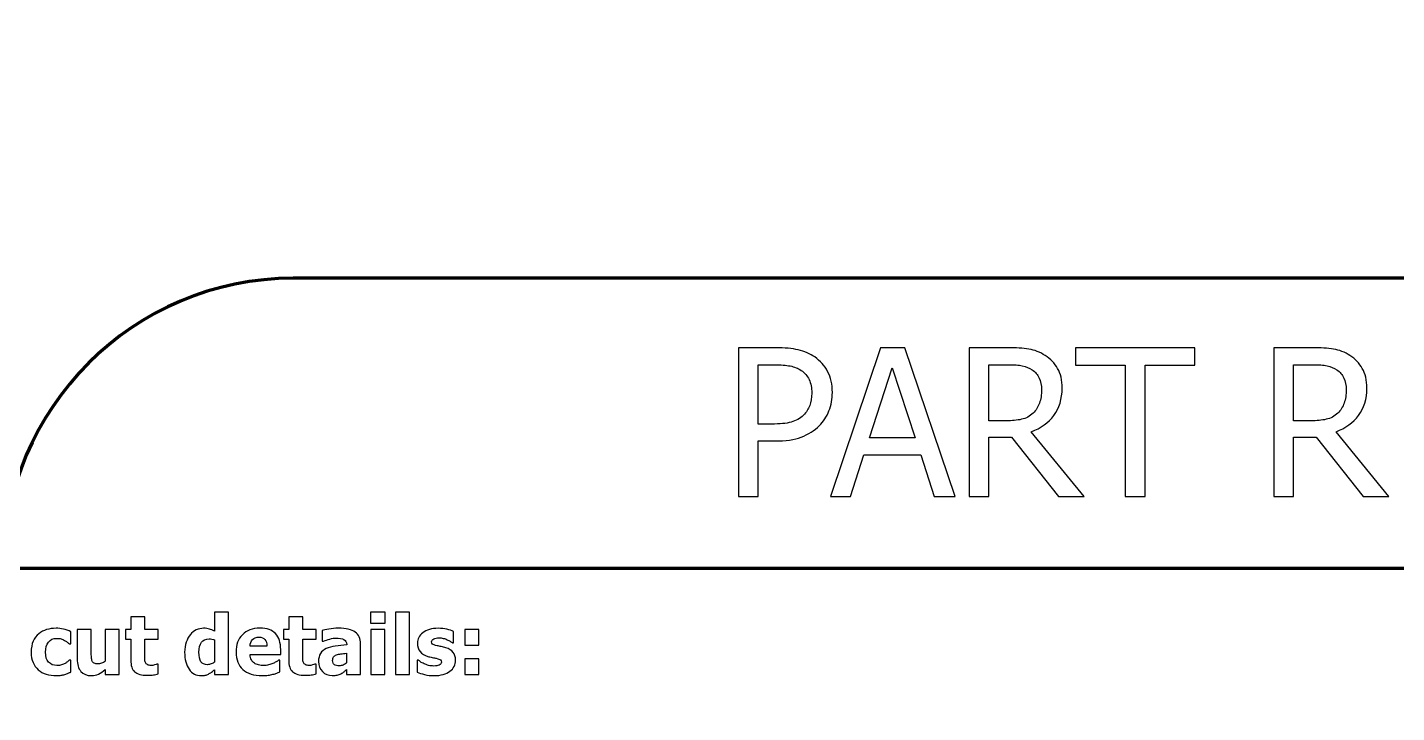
# Model space of a CAD drawing. Header units: centimetres. Extents: x -14.3 to 14.3, y -10 to 9.9.
# Drawn here: x 2.382 to 7.108, y -7.498 to -5.135 of the extents above; entities that cross this region are included whole.
import ezdxf

# ---------------------------------------------------------------- set-up
doc = ezdxf.new("R2010")
doc.units = ezdxf.units.CM
doc.header["$MEASUREMENT"] = 0
doc.layers.add('Layer 1', color=7, linetype='Continuous')

msp = doc.modelspace()

# ---------------------------------------------------------------- linework, layer by layer
at = {"layer": 'Layer 1', "color": 250, "lineweight": 70}
for points, knots in [([(-14.3, -9), (-14.3, -9), (-14.3, 8.9), (-14.3, 8.9), (-14.3, 8.9), (-14.3, 9.45219), (-13.85219, 9.9), (-13.3, 9.9), (-13.3, 9.9), (-13.3, 9.9), (13.3, 9.9), (13.3, 9.9), (13.3, 9.9), (13.85219, 9.9), (14.3, 9.45219), (14.3, 8.9), (14.3, 8.9), (14.3, 8.9), (14.3, -9), (14.3, -9), (14.3, -9), (14.3, -9.55219), (13.85219, -10), (13.3, -10), (13.3, -10), (13.3, -10), (-13.3, -10), (-13.3, -10), (-13.3, -10), (-13.85219, -10), (-14.3, -9.55219), (-14.3, -9)], [0, 0, 0, 0, 0.125, 0.125, 0.125, 0.125, 0.25, 0.25, 0.25, 0.25, 0.375, 0.375, 0.375, 0.375, 0.5, 0.5, 0.5, 0.5, 0.625, 0.625, 0.625, 0.625, 0.75, 0.75, 0.75, 0.75, 0.875, 0.875, 0.875, 0.875, 1, 1, 1, 1]), ([(2.3, -7), (2.3, -7), (2.3, -7), (2.3, -7), (2.3, -7), (2.3, -6.44781), (2.74781, -6), (3.3, -6), (3.3, -6), (3.3, -6), (12.3, -6), (12.3, -6), (12.3, -6), (12.3, -6), (12.3, -6), (12.3, -6), (12.3, -6), (12.3, -6), (12.3, -7), (12.3, -7), (12.3, -7), (12.3, -7), (3.3, -7), (3.3, -7), (3.3, -7), (3.3, -7), (2.3, -7), (2.3, -7)], [0, 0, 0, 0, 0.1428571, 0.1428571, 0.1428571, 0.1428571, 0.2857143, 0.2857143, 0.2857143, 0.2857143, 0.4285714, 0.4285714, 0.4285714, 0.4285714, 0.5714286, 0.5714286, 0.5714286, 0.5714286, 0.7142857, 0.7142857, 0.7142857, 0.7142857, 0.8571429, 0.8571429, 0.8571429, 0.8571429, 1, 1, 1, 1]), ([(2.3, -10), (2.3, -10), (2.3, -7), (2.3, -7), (2.3, -7), (2.3, -6.44781), (2.74781, -6), (3.3, -6), (3.3, -6), (3.3, -6), (14.3, -6), (14.3, -6), (14.3, -6), (14.3, -6), (14.3, -7), (14.3, -7), (14.3, -7), (14.3, -7), (14.3, -9), (14.3, -9), (14.3, -9), (14.3, -9.55219), (13.85219, -10), (13.3, -10), (13.3, -10), (13.3, -10), (3.3, -10), (3.3, -10), (3.3, -10), (3.3, -10), (2.3, -10), (2.3, -10)], [0, 0, 0, 0, 0.125, 0.125, 0.125, 0.125, 0.25, 0.25, 0.25, 0.25, 0.375, 0.375, 0.375, 0.375, 0.5, 0.5, 0.5, 0.5, 0.625, 0.625, 0.625, 0.625, 0.75, 0.75, 0.75, 0.75, 0.875, 0.875, 0.875, 0.875, 1, 1, 1, 1])]:
    msp.add_open_spline(points, degree=3, knots=knots, dxfattribs=at)
at = {"layer": 'Layer 1', "color": 7}
for points, knots in [([(5.16027, -6.39423), (5.16027, -6.41658), (5.15627, -6.43763), (5.14839, -6.4575), (5.14839, -6.4575), (5.14039, -6.47737), (5.12946, -6.49431), (5.11546, -6.5083), (5.11546, -6.5083), (5.09771, -6.5257), (5.07701, -6.53899), (5.05302, -6.54793), (5.05302, -6.54793), (5.02915, -6.55686), (4.99893, -6.56133), (4.96236, -6.56133), (4.96236, -6.56133), (4.96236, -6.56133), (4.9045, -6.56133), (4.9045, -6.56133), (4.9045, -6.56133), (4.9045, -6.56133), (4.9045, -6.75254), (4.9045, -6.75254), (4.9045, -6.75254), (4.9045, -6.75254), (4.8363, -6.75254), (4.8363, -6.75254), (4.8363, -6.75254), (4.8363, -6.75254), (4.8363, -6.2396), (4.8363, -6.2396), (4.8363, -6.2396), (4.8363, -6.2396), (4.96518, -6.2396), (4.96518, -6.2396), (4.96518, -6.2396), (4.99552, -6.2396), (5.02139, -6.24207), (5.04279, -6.24712), (5.04279, -6.24712), (5.06407, -6.25218), (5.08301, -6.26041), (5.09923, -6.27158), (5.09923, -6.27158), (5.11829, -6.28475), (5.13322, -6.30133), (5.14404, -6.32144), (5.14404, -6.32144), (5.15486, -6.34155), (5.16027, -6.36578), (5.16027, -6.39423)], [0, 0, 0, 0, 0.0769231, 0.0769231, 0.0769231, 0.0769231, 0.1538462, 0.1538462, 0.1538462, 0.1538462, 0.2307692, 0.2307692, 0.2307692, 0.2307692, 0.3076923, 0.3076923, 0.3076923, 0.3076923, 0.3846154, 0.3846154, 0.3846154, 0.3846154, 0.4615385, 0.4615385, 0.4615385, 0.4615385, 0.5384615, 0.5384615, 0.5384615, 0.5384615, 0.6153846, 0.6153846, 0.6153846, 0.6153846, 0.6923077, 0.6923077, 0.6923077, 0.6923077, 0.7692308, 0.7692308, 0.7692308, 0.7692308, 0.8461538, 0.8461538, 0.8461538, 0.8461538, 0.9230769, 0.9230769, 0.9230769, 0.9230769, 1, 1, 1, 1]), ([(5.15368, -6.75254), (5.15368, -6.75254), (5.32666, -6.2396), (5.32666, -6.2396), (5.32666, -6.2396), (5.32666, -6.2396), (5.41062, -6.2396), (5.41062, -6.2396), (5.41062, -6.2396), (5.41062, -6.2396), (5.5836, -6.75254), (5.5836, -6.75254), (5.5836, -6.75254), (5.5836, -6.75254), (5.51163, -6.75254), (5.51163, -6.75254), (5.51163, -6.75254), (5.51163, -6.75254), (5.46507, -6.60919), (5.46507, -6.60919), (5.46507, -6.60919), (5.46507, -6.60919), (5.26904, -6.60919), (5.26904, -6.60919), (5.26904, -6.60919), (5.26904, -6.60919), (5.22259, -6.75254), (5.22259, -6.75254), (5.22259, -6.75254), (5.22259, -6.75254), (5.15368, -6.75254), (5.15368, -6.75254)], [0, 0, 0, 0, 0.125, 0.125, 0.125, 0.125, 0.25, 0.25, 0.25, 0.25, 0.375, 0.375, 0.375, 0.375, 0.5, 0.5, 0.5, 0.5, 0.625, 0.625, 0.625, 0.625, 0.75, 0.75, 0.75, 0.75, 0.875, 0.875, 0.875, 0.875, 1, 1, 1, 1]), ([(6.02951, -6.75254), (6.02951, -6.75254), (5.94097, -6.75254), (5.94097, -6.75254), (5.94097, -6.75254), (5.94097, -6.75254), (5.77857, -6.54863), (5.77857, -6.54863), (5.77857, -6.54863), (5.77857, -6.54863), (5.70037, -6.54863), (5.70037, -6.54863), (5.70037, -6.54863), (5.70037, -6.54863), (5.70037, -6.75254), (5.70037, -6.75254), (5.70037, -6.75254), (5.70037, -6.75254), (5.63217, -6.75254), (5.63217, -6.75254), (5.63217, -6.75254), (5.63217, -6.75254), (5.63217, -6.2396), (5.63217, -6.2396), (5.63217, -6.2396), (5.63217, -6.2396), (5.76446, -6.2396), (5.76446, -6.2396), (5.76446, -6.2396), (5.79386, -6.2396), (5.81855, -6.24124), (5.83842, -6.24442), (5.83842, -6.24442), (5.8583, -6.24759), (5.87711, -6.25512), (5.8951, -6.26676), (5.8951, -6.26676), (5.91298, -6.27829), (5.92721, -6.2931), (5.93767, -6.31121), (5.93767, -6.31121), (5.94814, -6.32944), (5.95331, -6.3519), (5.95331, -6.37883), (5.95331, -6.37883), (5.95331, -6.41646), (5.94379, -6.44797), (5.92474, -6.47314), (5.92474, -6.47314), (5.90569, -6.49842), (5.8797, -6.51712), (5.84689, -6.52935), (5.84689, -6.52935), (5.84689, -6.52935), (6.02951, -6.75254), (6.02951, -6.75254)], [0, 0, 0, 0, 0.0714286, 0.0714286, 0.0714286, 0.0714286, 0.1428571, 0.1428571, 0.1428571, 0.1428571, 0.2142857, 0.2142857, 0.2142857, 0.2142857, 0.2857143, 0.2857143, 0.2857143, 0.2857143, 0.3571429, 0.3571429, 0.3571429, 0.3571429, 0.4285714, 0.4285714, 0.4285714, 0.4285714, 0.5, 0.5, 0.5, 0.5, 0.5714286, 0.5714286, 0.5714286, 0.5714286, 0.6428571, 0.6428571, 0.6428571, 0.6428571, 0.7142857, 0.7142857, 0.7142857, 0.7142857, 0.7857143, 0.7857143, 0.7857143, 0.7857143, 0.8571429, 0.8571429, 0.8571429, 0.8571429, 0.9285714, 0.9285714, 0.9285714, 0.9285714, 1, 1, 1, 1]), ([(6.1711, -6.75254), (6.1711, -6.75254), (6.1711, -6.30028), (6.1711, -6.30028), (6.1711, -6.30028), (6.1711, -6.30028), (5.99883, -6.30028), (5.99883, -6.30028), (5.99883, -6.30028), (5.99883, -6.30028), (5.99883, -6.2396), (5.99883, -6.2396), (5.99883, -6.2396), (5.99883, -6.2396), (6.41158, -6.2396), (6.41158, -6.2396), (6.41158, -6.2396), (6.41158, -6.2396), (6.41158, -6.30028), (6.41158, -6.30028), (6.41158, -6.30028), (6.41158, -6.30028), (6.23931, -6.30028), (6.23931, -6.30028), (6.23931, -6.30028), (6.23931, -6.30028), (6.23931, -6.75254), (6.23931, -6.75254), (6.23931, -6.75254), (6.23931, -6.75254), (6.1711, -6.75254), (6.1711, -6.75254)], [0, 0, 0, 0, 0.125, 0.125, 0.125, 0.125, 0.25, 0.25, 0.25, 0.25, 0.375, 0.375, 0.375, 0.375, 0.5, 0.5, 0.5, 0.5, 0.625, 0.625, 0.625, 0.625, 0.75, 0.75, 0.75, 0.75, 0.875, 0.875, 0.875, 0.875, 1, 1, 1, 1]), ([(7.08104, -6.75254), (7.08104, -6.75254), (6.9925, -6.75254), (6.9925, -6.75254), (6.9925, -6.75254), (6.9925, -6.75254), (6.8301, -6.54863), (6.8301, -6.54863), (6.8301, -6.54863), (6.8301, -6.54863), (6.7519, -6.54863), (6.7519, -6.54863), (6.7519, -6.54863), (6.7519, -6.54863), (6.7519, -6.75254), (6.7519, -6.75254), (6.7519, -6.75254), (6.7519, -6.75254), (6.6837, -6.75254), (6.6837, -6.75254), (6.6837, -6.75254), (6.6837, -6.75254), (6.6837, -6.2396), (6.6837, -6.2396), (6.6837, -6.2396), (6.6837, -6.2396), (6.81599, -6.2396), (6.81599, -6.2396), (6.81599, -6.2396), (6.84539, -6.2396), (6.87008, -6.24124), (6.88995, -6.24442), (6.88995, -6.24442), (6.90983, -6.24759), (6.92864, -6.25512), (6.94663, -6.26676), (6.94663, -6.26676), (6.96451, -6.27829), (6.97874, -6.2931), (6.9892, -6.31121), (6.9892, -6.31121), (6.99967, -6.32944), (7.00484, -6.3519), (7.00484, -6.37883), (7.00484, -6.37883), (7.00484, -6.41646), (6.99532, -6.44797), (6.97627, -6.47314), (6.97627, -6.47314), (6.95722, -6.49842), (6.93123, -6.51712), (6.89842, -6.52935), (6.89842, -6.52935), (6.89842, -6.52935), (7.08104, -6.75254), (7.08104, -6.75254)], [0, 0, 0, 0, 0.0714286, 0.0714286, 0.0714286, 0.0714286, 0.1428571, 0.1428571, 0.1428571, 0.1428571, 0.2142857, 0.2142857, 0.2142857, 0.2142857, 0.2857143, 0.2857143, 0.2857143, 0.2857143, 0.3571429, 0.3571429, 0.3571429, 0.3571429, 0.4285714, 0.4285714, 0.4285714, 0.4285714, 0.5, 0.5, 0.5, 0.5, 0.5714286, 0.5714286, 0.5714286, 0.5714286, 0.6428571, 0.6428571, 0.6428571, 0.6428571, 0.7142857, 0.7142857, 0.7142857, 0.7142857, 0.7857143, 0.7857143, 0.7857143, 0.7857143, 0.8571429, 0.8571429, 0.8571429, 0.8571429, 0.9285714, 0.9285714, 0.9285714, 0.9285714, 1, 1, 1, 1]), ([(5.08924, -6.396), (5.08924, -6.37836), (5.08618, -6.36295), (5.08007, -6.34978), (5.08007, -6.34978), (5.07407, -6.33673), (5.06478, -6.32603), (5.05232, -6.3178), (5.05232, -6.3178), (5.04161, -6.31062), (5.02903, -6.30557), (5.01457, -6.30263), (5.01457, -6.30263), (5.00022, -6.29969), (4.98235, -6.29816), (4.96106, -6.29816), (4.96106, -6.29816), (4.96106, -6.29816), (4.9045, -6.29816), (4.9045, -6.29816), (4.9045, -6.29816), (4.9045, -6.29816), (4.9045, -6.50312), (4.9045, -6.50312), (4.9045, -6.50312), (4.9045, -6.50312), (4.95107, -6.50312), (4.95107, -6.50312), (4.95107, -6.50312), (4.97858, -6.50312), (5.00093, -6.50089), (5.01786, -6.49642), (5.01786, -6.49642), (5.03491, -6.49195), (5.04902, -6.48396), (5.06031, -6.47243), (5.06031, -6.47243), (5.07042, -6.46208), (5.07772, -6.45091), (5.0823, -6.43868), (5.0823, -6.43868), (5.08689, -6.42657), (5.08924, -6.41234), (5.08924, -6.396)], [0, 0, 0, 0, 0.0909091, 0.0909091, 0.0909091, 0.0909091, 0.1818182, 0.1818182, 0.1818182, 0.1818182, 0.2727273, 0.2727273, 0.2727273, 0.2727273, 0.3636364, 0.3636364, 0.3636364, 0.3636364, 0.4545455, 0.4545455, 0.4545455, 0.4545455, 0.5454545, 0.5454545, 0.5454545, 0.5454545, 0.6363636, 0.6363636, 0.6363636, 0.6363636, 0.7272727, 0.7272727, 0.7272727, 0.7272727, 0.8181818, 0.8181818, 0.8181818, 0.8181818, 0.9090909, 0.9090909, 0.9090909, 0.9090909, 1, 1, 1, 1]), ([(5.44625, -6.55099), (5.44625, -6.55099), (5.36688, -6.30921), (5.36688, -6.30921), (5.36688, -6.30921), (5.36688, -6.30921), (5.28797, -6.55099), (5.28797, -6.55099), (5.28797, -6.55099), (5.28797, -6.55099), (5.44625, -6.55099), (5.44625, -6.55099)], [0, 0, 0, 0, 0.3333333, 0.3333333, 0.3333333, 0.3333333, 0.6666667, 0.6666667, 0.6666667, 0.6666667, 1, 1, 1, 1]), ([(5.88205, -6.384), (5.88205, -6.36907), (5.87947, -6.35578), (5.87417, -6.34414), (5.87417, -6.34414), (5.86888, -6.33261), (5.86065, -6.32309), (5.8496, -6.31568), (5.8496, -6.31568), (5.83995, -6.30933), (5.82878, -6.30474), (5.81585, -6.30216), (5.81585, -6.30216), (5.80303, -6.29945), (5.78704, -6.29816), (5.76799, -6.29816), (5.76799, -6.29816), (5.76799, -6.29816), (5.70037, -6.29816), (5.70037, -6.29816), (5.70037, -6.29816), (5.70037, -6.29816), (5.70037, -6.49184), (5.70037, -6.49184), (5.70037, -6.49184), (5.70037, -6.49184), (5.76034, -6.49184), (5.76034, -6.49184), (5.76034, -6.49184), (5.77986, -6.49184), (5.7975, -6.49007), (5.81314, -6.48666), (5.81314, -6.48666), (5.82878, -6.48325), (5.84207, -6.47608), (5.85312, -6.46526), (5.85312, -6.46526), (5.863, -6.45562), (5.87029, -6.44421), (5.875, -6.4308), (5.875, -6.4308), (5.8797, -6.41752), (5.88205, -6.40188), (5.88205, -6.384)], [0, 0, 0, 0, 0.0909091, 0.0909091, 0.0909091, 0.0909091, 0.1818182, 0.1818182, 0.1818182, 0.1818182, 0.2727273, 0.2727273, 0.2727273, 0.2727273, 0.3636364, 0.3636364, 0.3636364, 0.3636364, 0.4545455, 0.4545455, 0.4545455, 0.4545455, 0.5454545, 0.5454545, 0.5454545, 0.5454545, 0.6363636, 0.6363636, 0.6363636, 0.6363636, 0.7272727, 0.7272727, 0.7272727, 0.7272727, 0.8181818, 0.8181818, 0.8181818, 0.8181818, 0.9090909, 0.9090909, 0.9090909, 0.9090909, 1, 1, 1, 1]), ([(6.93358, -6.384), (6.93358, -6.36907), (6.931, -6.35578), (6.9257, -6.34414), (6.9257, -6.34414), (6.92041, -6.33261), (6.91218, -6.32309), (6.90113, -6.31568), (6.90113, -6.31568), (6.89148, -6.30933), (6.88031, -6.30474), (6.86738, -6.30216), (6.86738, -6.30216), (6.85456, -6.29945), (6.83857, -6.29816), (6.81952, -6.29816), (6.81952, -6.29816), (6.81952, -6.29816), (6.7519, -6.29816), (6.7519, -6.29816), (6.7519, -6.29816), (6.7519, -6.29816), (6.7519, -6.49184), (6.7519, -6.49184), (6.7519, -6.49184), (6.7519, -6.49184), (6.81187, -6.49184), (6.81187, -6.49184), (6.81187, -6.49184), (6.83139, -6.49184), (6.84903, -6.49007), (6.86467, -6.48666), (6.86467, -6.48666), (6.88031, -6.48325), (6.8936, -6.47608), (6.90465, -6.46526), (6.90465, -6.46526), (6.91453, -6.45562), (6.92182, -6.44421), (6.92653, -6.4308), (6.92653, -6.4308), (6.93123, -6.41752), (6.93358, -6.40188), (6.93358, -6.384)], [0, 0, 0, 0, 0.0909091, 0.0909091, 0.0909091, 0.0909091, 0.1818182, 0.1818182, 0.1818182, 0.1818182, 0.2727273, 0.2727273, 0.2727273, 0.2727273, 0.3636364, 0.3636364, 0.3636364, 0.3636364, 0.4545455, 0.4545455, 0.4545455, 0.4545455, 0.5454545, 0.5454545, 0.5454545, 0.5454545, 0.6363636, 0.6363636, 0.6363636, 0.6363636, 0.7272727, 0.7272727, 0.7272727, 0.7272727, 0.8181818, 0.8181818, 0.8181818, 0.8181818, 0.9090909, 0.9090909, 0.9090909, 0.9090909, 1, 1, 1, 1])]:
    msp.add_open_spline(points, degree=3, knots=knots, dxfattribs=at)
at = {"layer": 'Layer 1', "color": 250}
for points, knots in [([(2.79534, -7.36935), (2.77568, -7.36935), (2.76138, -7.36531), (2.75245, -7.35721), (2.75245, -7.35721), (2.74346, -7.34912), (2.73899, -7.33591), (2.73899, -7.31756), (2.73899, -7.31756), (2.73899, -7.31756), (2.73899, -7.24522), (2.73899, -7.24522), (2.73899, -7.24522), (2.73899, -7.24522), (2.72051, -7.24522), (2.72051, -7.24522), (2.72051, -7.24522), (2.72051, -7.24522), (2.72051, -7.21159), (2.72051, -7.21159), (2.72051, -7.21159), (2.72051, -7.21159), (2.73899, -7.21159), (2.73899, -7.21159), (2.73899, -7.21159), (2.73899, -7.21159), (2.73899, -7.16737), (2.73899, -7.16737), (2.73899, -7.16737), (2.73899, -7.16737), (2.78721, -7.16737), (2.78721, -7.16737), (2.78721, -7.16737), (2.78721, -7.16737), (2.78721, -7.21159), (2.78721, -7.21159), (2.78721, -7.21159), (2.78721, -7.21159), (2.83368, -7.21159), (2.83368, -7.21159), (2.83368, -7.21159), (2.83368, -7.21159), (2.83368, -7.24522), (2.83368, -7.24522), (2.83368, -7.24522), (2.83368, -7.24522), (2.78721, -7.24522), (2.78721, -7.24522), (2.78721, -7.24522), (2.78721, -7.24522), (2.78721, -7.30002), (2.78721, -7.30002), (2.78721, -7.30002), (2.78721, -7.30547), (2.78725, -7.31018), (2.78735, -7.31422), (2.78735, -7.31422), (2.78744, -7.31827), (2.7882, -7.32189), (2.78956, -7.32509), (2.78956, -7.32509), (2.79083, -7.32833), (2.79313, -7.33087), (2.79638, -7.33276), (2.79638, -7.33276), (2.79962, -7.33464), (2.80438, -7.33558), (2.81063, -7.33558), (2.81063, -7.33558), (2.81322, -7.33558), (2.81661, -7.33501), (2.82079, -7.33393), (2.82079, -7.33393), (2.82498, -7.3328), (2.82789, -7.33182), (2.82954, -7.33087), (2.82954, -7.33087), (2.82954, -7.33087), (2.83368, -7.33087), (2.83368, -7.33087), (2.83368, -7.33087), (2.83368, -7.33087), (2.83368, -7.36493), (2.83368, -7.36493), (2.83368, -7.36493), (2.82846, -7.36629), (2.82286, -7.36737), (2.81698, -7.36817), (2.81698, -7.36817), (2.8111, -7.36897), (2.80391, -7.36935), (2.79534, -7.36935)], [0, 0, 0, 0, 0.0434783, 0.0434783, 0.0434783, 0.0434783, 0.0869565, 0.0869565, 0.0869565, 0.0869565, 0.1304348, 0.1304348, 0.1304348, 0.1304348, 0.173913, 0.173913, 0.173913, 0.173913, 0.2173913, 0.2173913, 0.2173913, 0.2173913, 0.2608696, 0.2608696, 0.2608696, 0.2608696, 0.3043478, 0.3043478, 0.3043478, 0.3043478, 0.3478261, 0.3478261, 0.3478261, 0.3478261, 0.3913043, 0.3913043, 0.3913043, 0.3913043, 0.4347826, 0.4347826, 0.4347826, 0.4347826, 0.4782609, 0.4782609, 0.4782609, 0.4782609, 0.5217391, 0.5217391, 0.5217391, 0.5217391, 0.5652174, 0.5652174, 0.5652174, 0.5652174, 0.6086957, 0.6086957, 0.6086957, 0.6086957, 0.6521739, 0.6521739, 0.6521739, 0.6521739, 0.6956522, 0.6956522, 0.6956522, 0.6956522, 0.7391304, 0.7391304, 0.7391304, 0.7391304, 0.7826087, 0.7826087, 0.7826087, 0.7826087, 0.826087, 0.826087, 0.826087, 0.826087, 0.8695652, 0.8695652, 0.8695652, 0.8695652, 0.9130435, 0.9130435, 0.9130435, 0.9130435, 0.9565217, 0.9565217, 0.9565217, 0.9565217, 1, 1, 1, 1]), ([(3.07672, -7.36634), (3.07672, -7.36634), (3.0285, -7.36634), (3.0285, -7.36634), (3.0285, -7.36634), (3.0285, -7.36634), (3.0285, -7.35021), (3.0285, -7.35021), (3.0285, -7.35021), (3.0254, -7.35279), (3.02182, -7.35552), (3.01783, -7.35848), (3.01783, -7.35848), (3.01383, -7.3614), (3.0103, -7.36361), (3.00729, -7.36512), (3.00729, -7.36512), (3.00343, -7.36695), (2.99962, -7.36832), (2.99586, -7.36926), (2.99586, -7.36926), (2.9921, -7.37015), (2.98758, -7.37062), (2.98236, -7.37062), (2.98236, -7.37062), (2.96472, -7.37062), (2.95075, -7.36333), (2.94045, -7.3487), (2.94045, -7.3487), (2.93015, -7.33412), (2.92502, -7.31455), (2.92502, -7.29014), (2.92502, -7.29014), (2.92502, -7.27664), (2.92676, -7.26493), (2.93024, -7.255), (2.93024, -7.255), (2.93377, -7.24508), (2.93857, -7.23642), (2.94473, -7.22909), (2.94473, -7.22909), (2.95033, -7.22236), (2.95715, -7.21709), (2.9651, -7.21319), (2.9651, -7.21319), (2.97309, -7.20928), (2.98156, -7.20731), (2.99045, -7.20731), (2.99045, -7.20731), (2.99854, -7.20731), (3.00517, -7.20816), (3.01039, -7.20985), (3.01039, -7.20985), (3.01557, -7.21154), (3.02164, -7.21418), (3.0285, -7.2178), (3.0285, -7.2178), (3.0285, -7.2178), (3.0285, -7.1519), (3.0285, -7.1519), (3.0285, -7.1519), (3.0285, -7.1519), (3.07672, -7.1519), (3.07672, -7.1519), (3.07672, -7.1519), (3.07672, -7.1519), (3.07672, -7.36634), (3.07672, -7.36634)], [0, 0, 0, 0, 0.0588235, 0.0588235, 0.0588235, 0.0588235, 0.1176471, 0.1176471, 0.1176471, 0.1176471, 0.1764706, 0.1764706, 0.1764706, 0.1764706, 0.2352941, 0.2352941, 0.2352941, 0.2352941, 0.2941176, 0.2941176, 0.2941176, 0.2941176, 0.3529412, 0.3529412, 0.3529412, 0.3529412, 0.4117647, 0.4117647, 0.4117647, 0.4117647, 0.4705882, 0.4705882, 0.4705882, 0.4705882, 0.5294118, 0.5294118, 0.5294118, 0.5294118, 0.5882353, 0.5882353, 0.5882353, 0.5882353, 0.6470588, 0.6470588, 0.6470588, 0.6470588, 0.7058824, 0.7058824, 0.7058824, 0.7058824, 0.7647059, 0.7647059, 0.7647059, 0.7647059, 0.8235294, 0.8235294, 0.8235294, 0.8235294, 0.8823529, 0.8823529, 0.8823529, 0.8823529, 0.9411765, 0.9411765, 0.9411765, 0.9411765, 1, 1, 1, 1]), ([(3.34049, -7.36935), (3.32083, -7.36935), (3.30653, -7.36531), (3.2976, -7.35721), (3.2976, -7.35721), (3.28861, -7.34912), (3.28414, -7.33591), (3.28414, -7.31756), (3.28414, -7.31756), (3.28414, -7.31756), (3.28414, -7.24522), (3.28414, -7.24522), (3.28414, -7.24522), (3.28414, -7.24522), (3.26566, -7.24522), (3.26566, -7.24522), (3.26566, -7.24522), (3.26566, -7.24522), (3.26566, -7.21159), (3.26566, -7.21159), (3.26566, -7.21159), (3.26566, -7.21159), (3.28414, -7.21159), (3.28414, -7.21159), (3.28414, -7.21159), (3.28414, -7.21159), (3.28414, -7.16737), (3.28414, -7.16737), (3.28414, -7.16737), (3.28414, -7.16737), (3.33236, -7.16737), (3.33236, -7.16737), (3.33236, -7.16737), (3.33236, -7.16737), (3.33236, -7.21159), (3.33236, -7.21159), (3.33236, -7.21159), (3.33236, -7.21159), (3.37883, -7.21159), (3.37883, -7.21159), (3.37883, -7.21159), (3.37883, -7.21159), (3.37883, -7.24522), (3.37883, -7.24522), (3.37883, -7.24522), (3.37883, -7.24522), (3.33236, -7.24522), (3.33236, -7.24522), (3.33236, -7.24522), (3.33236, -7.24522), (3.33236, -7.30002), (3.33236, -7.30002), (3.33236, -7.30002), (3.33236, -7.30547), (3.3324, -7.31018), (3.3325, -7.31422), (3.3325, -7.31422), (3.33259, -7.31827), (3.33335, -7.32189), (3.33471, -7.32509), (3.33471, -7.32509), (3.33598, -7.32833), (3.33828, -7.33087), (3.34153, -7.33276), (3.34153, -7.33276), (3.34477, -7.33464), (3.34953, -7.33558), (3.35578, -7.33558), (3.35578, -7.33558), (3.35837, -7.33558), (3.36176, -7.33501), (3.36594, -7.33393), (3.36594, -7.33393), (3.37013, -7.3328), (3.37304, -7.33182), (3.37469, -7.33087), (3.37469, -7.33087), (3.37469, -7.33087), (3.37883, -7.33087), (3.37883, -7.33087), (3.37883, -7.33087), (3.37883, -7.33087), (3.37883, -7.36493), (3.37883, -7.36493), (3.37883, -7.36493), (3.37361, -7.36629), (3.36801, -7.36737), (3.36213, -7.36817), (3.36213, -7.36817), (3.35625, -7.36897), (3.34906, -7.36935), (3.34049, -7.36935)], [0, 0, 0, 0, 0.0434783, 0.0434783, 0.0434783, 0.0434783, 0.0869565, 0.0869565, 0.0869565, 0.0869565, 0.1304348, 0.1304348, 0.1304348, 0.1304348, 0.173913, 0.173913, 0.173913, 0.173913, 0.2173913, 0.2173913, 0.2173913, 0.2173913, 0.2608696, 0.2608696, 0.2608696, 0.2608696, 0.3043478, 0.3043478, 0.3043478, 0.3043478, 0.3478261, 0.3478261, 0.3478261, 0.3478261, 0.3913043, 0.3913043, 0.3913043, 0.3913043, 0.4347826, 0.4347826, 0.4347826, 0.4347826, 0.4782609, 0.4782609, 0.4782609, 0.4782609, 0.5217391, 0.5217391, 0.5217391, 0.5217391, 0.5652174, 0.5652174, 0.5652174, 0.5652174, 0.6086957, 0.6086957, 0.6086957, 0.6086957, 0.6521739, 0.6521739, 0.6521739, 0.6521739, 0.6956522, 0.6956522, 0.6956522, 0.6956522, 0.7391304, 0.7391304, 0.7391304, 0.7391304, 0.7826087, 0.7826087, 0.7826087, 0.7826087, 0.826087, 0.826087, 0.826087, 0.826087, 0.8695652, 0.8695652, 0.8695652, 0.8695652, 0.9130435, 0.9130435, 0.9130435, 0.9130435, 0.9565217, 0.9565217, 0.9565217, 0.9565217, 1, 1, 1, 1]), ([(3.61712, -7.18953), (3.61712, -7.18953), (3.56613, -7.18953), (3.56613, -7.18953), (3.56613, -7.18953), (3.56613, -7.18953), (3.56613, -7.1519), (3.56613, -7.1519), (3.56613, -7.1519), (3.56613, -7.1519), (3.61712, -7.1519), (3.61712, -7.1519), (3.61712, -7.1519), (3.61712, -7.1519), (3.61712, -7.18953), (3.61712, -7.18953)], [0, 0, 0, 0, 0.25, 0.25, 0.25, 0.25, 0.5, 0.5, 0.5, 0.5, 0.75, 0.75, 0.75, 0.75, 1, 1, 1, 1]), ([(3.70089, -7.36634), (3.70089, -7.36634), (3.65268, -7.36634), (3.65268, -7.36634), (3.65268, -7.36634), (3.65268, -7.36634), (3.65268, -7.1519), (3.65268, -7.1519), (3.65268, -7.1519), (3.65268, -7.1519), (3.70089, -7.1519), (3.70089, -7.1519), (3.70089, -7.1519), (3.70089, -7.1519), (3.70089, -7.36634), (3.70089, -7.36634)], [0, 0, 0, 0, 0.25, 0.25, 0.25, 0.25, 0.5, 0.5, 0.5, 0.5, 0.75, 0.75, 0.75, 0.75, 1, 1, 1, 1]), ([(2.48255, -7.37048), (2.46976, -7.37048), (2.45805, -7.36888), (2.44746, -7.36563), (2.44746, -7.36563), (2.43683, -7.36244), (2.42766, -7.3575), (2.41981, -7.35077), (2.41981, -7.35077), (2.41209, -7.34404), (2.40607, -7.33563), (2.40179, -7.32547), (2.40179, -7.32547), (2.39746, -7.31535), (2.3953, -7.30336), (2.3953, -7.28958), (2.3953, -7.28958), (2.3953, -7.27481), (2.39765, -7.2622), (2.40231, -7.25181), (2.40231, -7.25181), (2.40701, -7.24146), (2.41336, -7.2329), (2.42136, -7.22617), (2.42136, -7.22617), (2.42907, -7.21977), (2.43815, -7.21502), (2.44855, -7.21192), (2.44855, -7.21192), (2.45899, -7.20886), (2.46985, -7.20731), (2.48114, -7.20731), (2.48114, -7.20731), (2.4897, -7.20731), (2.49822, -7.2083), (2.50678, -7.21027), (2.50678, -7.21027), (2.51534, -7.21225), (2.5239, -7.2154), (2.53255, -7.21973), (2.53255, -7.21973), (2.53255, -7.21973), (2.53255, -7.26107), (2.53255, -7.26107), (2.53255, -7.26107), (2.53255, -7.26107), (2.52634, -7.26107), (2.52634, -7.26107), (2.52634, -7.26107), (2.52442, -7.25924), (2.52206, -7.25721), (2.51924, -7.255), (2.51924, -7.255), (2.51647, -7.25279), (2.51341, -7.25077), (2.51012, -7.24894), (2.51012, -7.24894), (2.50659, -7.24701), (2.50264, -7.24536), (2.49826, -7.24404), (2.49826, -7.24404), (2.49384, -7.24268), (2.4889, -7.24202), (2.48349, -7.24202), (2.48349, -7.24202), (2.47117, -7.24202), (2.46167, -7.2463), (2.4549, -7.25491), (2.4549, -7.25491), (2.44817, -7.26352), (2.44478, -7.27504), (2.44478, -7.28958), (2.44478, -7.28958), (2.44478, -7.3051), (2.4484, -7.31672), (2.4556, -7.32434), (2.4556, -7.32434), (2.4628, -7.33196), (2.47239, -7.33577), (2.48434, -7.33577), (2.48434, -7.33577), (2.49041, -7.33577), (2.49572, -7.33506), (2.50033, -7.3337), (2.50033, -7.3337), (2.5049, -7.33233), (2.50885, -7.33064), (2.51214, -7.32871), (2.51214, -7.32871), (2.51538, -7.32678), (2.51811, -7.32481), (2.52042, -7.32274), (2.52042, -7.32274), (2.52272, -7.32067), (2.5247, -7.31879), (2.52634, -7.31714), (2.52634, -7.31714), (2.52634, -7.31714), (2.53255, -7.31714), (2.53255, -7.31714), (2.53255, -7.31714), (2.53255, -7.31714), (2.53255, -7.35848), (2.53255, -7.35848), (2.53255, -7.35848), (2.52978, -7.35966), (2.52663, -7.36107), (2.52296, -7.36262), (2.52296, -7.36262), (2.51934, -7.36418), (2.51567, -7.36549), (2.5119, -7.36648), (2.5119, -7.36648), (2.5072, -7.36775), (2.50283, -7.36874), (2.49873, -7.36944), (2.49873, -7.36944), (2.49464, -7.37015), (2.48923, -7.37048), (2.48255, -7.37048)], [0, 0, 0, 0, 0.0333333, 0.0333333, 0.0333333, 0.0333333, 0.0666667, 0.0666667, 0.0666667, 0.0666667, 0.1, 0.1, 0.1, 0.1, 0.1333333, 0.1333333, 0.1333333, 0.1333333, 0.1666667, 0.1666667, 0.1666667, 0.1666667, 0.2, 0.2, 0.2, 0.2, 0.2333333, 0.2333333, 0.2333333, 0.2333333, 0.2666667, 0.2666667, 0.2666667, 0.2666667, 0.3, 0.3, 0.3, 0.3, 0.3333333, 0.3333333, 0.3333333, 0.3333333, 0.3666667, 0.3666667, 0.3666667, 0.3666667, 0.4, 0.4, 0.4, 0.4, 0.4333333, 0.4333333, 0.4333333, 0.4333333, 0.4666667, 0.4666667, 0.4666667, 0.4666667, 0.5, 0.5, 0.5, 0.5, 0.5333333, 0.5333333, 0.5333333, 0.5333333, 0.5666667, 0.5666667, 0.5666667, 0.5666667, 0.6, 0.6, 0.6, 0.6, 0.6333333, 0.6333333, 0.6333333, 0.6333333, 0.6666667, 0.6666667, 0.6666667, 0.6666667, 0.7, 0.7, 0.7, 0.7, 0.7333333, 0.7333333, 0.7333333, 0.7333333, 0.7666667, 0.7666667, 0.7666667, 0.7666667, 0.8, 0.8, 0.8, 0.8, 0.8333333, 0.8333333, 0.8333333, 0.8333333, 0.8666667, 0.8666667, 0.8666667, 0.8666667, 0.9, 0.9, 0.9, 0.9, 0.9333333, 0.9333333, 0.9333333, 0.9333333, 0.9666667, 0.9666667, 0.9666667, 0.9666667, 1, 1, 1, 1]), ([(2.69915, -7.36634), (2.69915, -7.36634), (2.65094, -7.36634), (2.65094, -7.36634), (2.65094, -7.36634), (2.65094, -7.36634), (2.65094, -7.34927), (2.65094, -7.34927), (2.65094, -7.34927), (2.64257, -7.35623), (2.6349, -7.36154), (2.62794, -7.36516), (2.62794, -7.36516), (2.62093, -7.36879), (2.6126, -7.37062), (2.60296, -7.37062), (2.60296, -7.37062), (2.58763, -7.37062), (2.57568, -7.36578), (2.56707, -7.35609), (2.56707, -7.35609), (2.55847, -7.3464), (2.55419, -7.33182), (2.55419, -7.31234), (2.55419, -7.31234), (2.55419, -7.31234), (2.55419, -7.21159), (2.55419, -7.21159), (2.55419, -7.21159), (2.55419, -7.21159), (2.60268, -7.21159), (2.60268, -7.21159), (2.60268, -7.21159), (2.60268, -7.21159), (2.60268, -7.28835), (2.60268, -7.28835), (2.60268, -7.28835), (2.60268, -7.29635), (2.60287, -7.30284), (2.60329, -7.30792), (2.60329, -7.30792), (2.60372, -7.31295), (2.6047, -7.31723), (2.60626, -7.32071), (2.60626, -7.32071), (2.60771, -7.32391), (2.61002, -7.32636), (2.61308, -7.32801), (2.61308, -7.32801), (2.61618, -7.32965), (2.62046, -7.3305), (2.62596, -7.3305), (2.62596, -7.3305), (2.6294, -7.3305), (2.6334, -7.32965), (2.63805, -7.32801), (2.63805, -7.32801), (2.64271, -7.32636), (2.64699, -7.3241), (2.65094, -7.32128), (2.65094, -7.32128), (2.65094, -7.32128), (2.65094, -7.21159), (2.65094, -7.21159), (2.65094, -7.21159), (2.65094, -7.21159), (2.69915, -7.21159), (2.69915, -7.21159), (2.69915, -7.21159), (2.69915, -7.21159), (2.69915, -7.36634), (2.69915, -7.36634)], [0, 0, 0, 0, 0.0555556, 0.0555556, 0.0555556, 0.0555556, 0.1111111, 0.1111111, 0.1111111, 0.1111111, 0.1666667, 0.1666667, 0.1666667, 0.1666667, 0.2222222, 0.2222222, 0.2222222, 0.2222222, 0.2777778, 0.2777778, 0.2777778, 0.2777778, 0.3333333, 0.3333333, 0.3333333, 0.3333333, 0.3888889, 0.3888889, 0.3888889, 0.3888889, 0.4444444, 0.4444444, 0.4444444, 0.4444444, 0.5, 0.5, 0.5, 0.5, 0.5555556, 0.5555556, 0.5555556, 0.5555556, 0.6111111, 0.6111111, 0.6111111, 0.6111111, 0.6666667, 0.6666667, 0.6666667, 0.6666667, 0.7222222, 0.7222222, 0.7222222, 0.7222222, 0.7777778, 0.7777778, 0.7777778, 0.7777778, 0.8333333, 0.8333333, 0.8333333, 0.8333333, 0.8888889, 0.8888889, 0.8888889, 0.8888889, 0.9444444, 0.9444444, 0.9444444, 0.9444444, 1, 1, 1, 1]), ([(3.1929, -7.37048), (3.16369, -7.37048), (3.1413, -7.36352), (3.12573, -7.34955), (3.12573, -7.34955), (3.11016, -7.33558), (3.10235, -7.31568), (3.10235, -7.28986), (3.10235, -7.28986), (3.10235, -7.2646), (3.10959, -7.24442), (3.12413, -7.22937), (3.12413, -7.22937), (3.13866, -7.21427), (3.15893, -7.20674), (3.18504, -7.20674), (3.18504, -7.20674), (3.20875, -7.20674), (3.22657, -7.21314), (3.23852, -7.22589), (3.23852, -7.22589), (3.25047, -7.23868), (3.25644, -7.25698), (3.25644, -7.28078), (3.25644, -7.28078), (3.25644, -7.28078), (3.25644, -7.29814), (3.25644, -7.29814), (3.25644, -7.29814), (3.25644, -7.29814), (3.1507, -7.29814), (3.1507, -7.29814), (3.1507, -7.29814), (3.15117, -7.30529), (3.15268, -7.31131), (3.15527, -7.3161), (3.15527, -7.3161), (3.15781, -7.32095), (3.16124, -7.32476), (3.16547, -7.32763), (3.16547, -7.32763), (3.16956, -7.3305), (3.17441, -7.33252), (3.17991, -7.33374), (3.17991, -7.33374), (3.18542, -7.33501), (3.19144, -7.33563), (3.19798, -7.33563), (3.19798, -7.33563), (3.20357, -7.33563), (3.20912, -7.33501), (3.21453, -7.33374), (3.21453, -7.33374), (3.21994, -7.33252), (3.22493, -7.33087), (3.2294, -7.32885), (3.2294, -7.32885), (3.23335, -7.32711), (3.23702, -7.32523), (3.24036, -7.32321), (3.24036, -7.32321), (3.24374, -7.32118), (3.24647, -7.3194), (3.24859, -7.31785), (3.24859, -7.31785), (3.24859, -7.31785), (3.25367, -7.31785), (3.25367, -7.31785), (3.25367, -7.31785), (3.25367, -7.31785), (3.25367, -7.35769), (3.25367, -7.35769), (3.25367, -7.35769), (3.24972, -7.35924), (3.24609, -7.3607), (3.24285, -7.36201), (3.24285, -7.36201), (3.2396, -7.36333), (3.23509, -7.36469), (3.2294, -7.36606), (3.2294, -7.36606), (3.22417, -7.36747), (3.21877, -7.36855), (3.21321, -7.3693), (3.21321, -7.3693), (3.20766, -7.3701), (3.20089, -7.37048), (3.1929, -7.37048)], [0, 0, 0, 0, 0.0454545, 0.0454545, 0.0454545, 0.0454545, 0.0909091, 0.0909091, 0.0909091, 0.0909091, 0.1363636, 0.1363636, 0.1363636, 0.1363636, 0.1818182, 0.1818182, 0.1818182, 0.1818182, 0.2272727, 0.2272727, 0.2272727, 0.2272727, 0.2727273, 0.2727273, 0.2727273, 0.2727273, 0.3181818, 0.3181818, 0.3181818, 0.3181818, 0.3636364, 0.3636364, 0.3636364, 0.3636364, 0.4090909, 0.4090909, 0.4090909, 0.4090909, 0.4545455, 0.4545455, 0.4545455, 0.4545455, 0.5, 0.5, 0.5, 0.5, 0.5454545, 0.5454545, 0.5454545, 0.5454545, 0.5909091, 0.5909091, 0.5909091, 0.5909091, 0.6363636, 0.6363636, 0.6363636, 0.6363636, 0.6818182, 0.6818182, 0.6818182, 0.6818182, 0.7272727, 0.7272727, 0.7272727, 0.7272727, 0.7727273, 0.7727273, 0.7727273, 0.7727273, 0.8181818, 0.8181818, 0.8181818, 0.8181818, 0.8636364, 0.8636364, 0.8636364, 0.8636364, 0.9090909, 0.9090909, 0.9090909, 0.9090909, 0.9545455, 0.9545455, 0.9545455, 0.9545455, 1, 1, 1, 1]), ([(3.48381, -7.34992), (3.48052, -7.3527), (3.47756, -7.35519), (3.47492, -7.3574), (3.47492, -7.3574), (3.47229, -7.35957), (3.46881, -7.36178), (3.46439, -7.36399), (3.46439, -7.36399), (3.46006, -7.3661), (3.45587, -7.3677), (3.45178, -7.36883), (3.45178, -7.36883), (3.44769, -7.36991), (3.44195, -7.37048), (3.43461, -7.37048), (3.43461, -7.37048), (3.42092, -7.37048), (3.40954, -7.36587), (3.40051, -7.3567), (3.40051, -7.3567), (3.39143, -7.34753), (3.38692, -7.33595), (3.38692, -7.32198), (3.38692, -7.32198), (3.38692, -7.31051), (3.38922, -7.30119), (3.39383, -7.29414), (3.39383, -7.29414), (3.39839, -7.28708), (3.40503, -7.28144), (3.41363, -7.27735), (3.41363, -7.27735), (3.42238, -7.27311), (3.43283, -7.27015), (3.44496, -7.2685), (3.44496, -7.2685), (3.4571, -7.26686), (3.47013, -7.26559), (3.4841, -7.26465), (3.4841, -7.26465), (3.4841, -7.26465), (3.4841, -7.2638), (3.4841, -7.2638), (3.4841, -7.2638), (3.4841, -7.25529), (3.48094, -7.24936), (3.47464, -7.24611), (3.47464, -7.24611), (3.46834, -7.24287), (3.45888, -7.24122), (3.44632, -7.24122), (3.44632, -7.24122), (3.44063, -7.24122), (3.43395, -7.24226), (3.42633, -7.24433), (3.42633, -7.24433), (3.41871, -7.2464), (3.41124, -7.24903), (3.40399, -7.25223), (3.40399, -7.25223), (3.40399, -7.25223), (3.39985, -7.25223), (3.39985, -7.25223), (3.39985, -7.25223), (3.39985, -7.25223), (3.39985, -7.21488), (3.39985, -7.21488), (3.39985, -7.21488), (3.40465, -7.21352), (3.41236, -7.21187), (3.42299, -7.20999), (3.42299, -7.20999), (3.43367, -7.20811), (3.44444, -7.20717), (3.45526, -7.20717), (3.45526, -7.20717), (3.48193, -7.20717), (3.50136, -7.21159), (3.51354, -7.22048), (3.51354, -7.22048), (3.52572, -7.22932), (3.53179, -7.24287), (3.53179, -7.26107), (3.53179, -7.26107), (3.53179, -7.26107), (3.53179, -7.36634), (3.53179, -7.36634), (3.53179, -7.36634), (3.53179, -7.36634), (3.48381, -7.36634), (3.48381, -7.36634), (3.48381, -7.36634), (3.48381, -7.36634), (3.48381, -7.34992), (3.48381, -7.34992)], [0, 0, 0, 0, 0.0416667, 0.0416667, 0.0416667, 0.0416667, 0.0833333, 0.0833333, 0.0833333, 0.0833333, 0.125, 0.125, 0.125, 0.125, 0.1666667, 0.1666667, 0.1666667, 0.1666667, 0.2083333, 0.2083333, 0.2083333, 0.2083333, 0.25, 0.25, 0.25, 0.25, 0.2916667, 0.2916667, 0.2916667, 0.2916667, 0.3333333, 0.3333333, 0.3333333, 0.3333333, 0.375, 0.375, 0.375, 0.375, 0.4166667, 0.4166667, 0.4166667, 0.4166667, 0.4583333, 0.4583333, 0.4583333, 0.4583333, 0.5, 0.5, 0.5, 0.5, 0.5416667, 0.5416667, 0.5416667, 0.5416667, 0.5833333, 0.5833333, 0.5833333, 0.5833333, 0.625, 0.625, 0.625, 0.625, 0.6666667, 0.6666667, 0.6666667, 0.6666667, 0.7083333, 0.7083333, 0.7083333, 0.7083333, 0.75, 0.75, 0.75, 0.75, 0.7916667, 0.7916667, 0.7916667, 0.7916667, 0.8333333, 0.8333333, 0.8333333, 0.8333333, 0.875, 0.875, 0.875, 0.875, 0.9166667, 0.9166667, 0.9166667, 0.9166667, 0.9583333, 0.9583333, 0.9583333, 0.9583333, 1, 1, 1, 1]), ([(3.61571, -7.36634), (3.61571, -7.36634), (3.5675, -7.36634), (3.5675, -7.36634), (3.5675, -7.36634), (3.5675, -7.36634), (3.5675, -7.21159), (3.5675, -7.21159), (3.5675, -7.21159), (3.5675, -7.21159), (3.61571, -7.21159), (3.61571, -7.21159), (3.61571, -7.21159), (3.61571, -7.21159), (3.61571, -7.36634), (3.61571, -7.36634)], [0, 0, 0, 0, 0.25, 0.25, 0.25, 0.25, 0.5, 0.5, 0.5, 0.5, 0.75, 0.75, 0.75, 0.75, 1, 1, 1, 1]), ([(3.78499, -7.37062), (3.77356, -7.37062), (3.76278, -7.3694), (3.75267, -7.3669), (3.75267, -7.3669), (3.74251, -7.36441), (3.73414, -7.36154), (3.72751, -7.3582), (3.72751, -7.3582), (3.72751, -7.3582), (3.72751, -7.31742), (3.72751, -7.31742), (3.72751, -7.31742), (3.72751, -7.31742), (3.73151, -7.31742), (3.73151, -7.31742), (3.73151, -7.31742), (3.73381, -7.31916), (3.7364, -7.32109), (3.73936, -7.32321), (3.73936, -7.32321), (3.74228, -7.32532), (3.74637, -7.32753), (3.75164, -7.32984), (3.75164, -7.32984), (3.75611, -7.33196), (3.76119, -7.33374), (3.76683, -7.3353), (3.76683, -7.3353), (3.77247, -7.3368), (3.77864, -7.33755), (3.78522, -7.33755), (3.78522, -7.33755), (3.79204, -7.33755), (3.79802, -7.33652), (3.80324, -7.3344), (3.80324, -7.3344), (3.80841, -7.33229), (3.811, -7.3289), (3.811, -7.32434), (3.811, -7.32434), (3.811, -7.32071), (3.80982, -7.31803), (3.80742, -7.3162), (3.80742, -7.3162), (3.80502, -7.31436), (3.80041, -7.31258), (3.7935, -7.31093), (3.7935, -7.31093), (3.78983, -7.31004), (3.78517, -7.30905), (3.77958, -7.30797), (3.77958, -7.30797), (3.77398, -7.30693), (3.76904, -7.30571), (3.76471, -7.30435), (3.76471, -7.30435), (3.75258, -7.30058), (3.7435, -7.29499), (3.73739, -7.2876), (3.73739, -7.2876), (3.73127, -7.28017), (3.72821, -7.27048), (3.72821, -7.25844), (3.72821, -7.25844), (3.72821, -7.25157), (3.72981, -7.24503), (3.73296, -7.23892), (3.73296, -7.23892), (3.73612, -7.23285), (3.74077, -7.22739), (3.74693, -7.2226), (3.74693, -7.2226), (3.7531, -7.21794), (3.76072, -7.21418), (3.76975, -7.21145), (3.76975, -7.21145), (3.77878, -7.20867), (3.78898, -7.20731), (3.80037, -7.20731), (3.80037, -7.20731), (3.81123, -7.20731), (3.8212, -7.20839), (3.83028, -7.21055), (3.83028, -7.21055), (3.83936, -7.21272), (3.84703, -7.21531), (3.85328, -7.21832), (3.85328, -7.21832), (3.85328, -7.21832), (3.85328, -7.25745), (3.85328, -7.25745), (3.85328, -7.25745), (3.85328, -7.25745), (3.84943, -7.25745), (3.84943, -7.25745), (3.84943, -7.25745), (3.84778, -7.25618), (3.84515, -7.25444), (3.84157, -7.25228), (3.84157, -7.25228), (3.838, -7.25011), (3.83452, -7.24828), (3.83113, -7.24673), (3.83113, -7.24673), (3.82708, -7.24489), (3.82257, -7.24334), (3.81754, -7.24216), (3.81754, -7.24216), (3.81255, -7.24099), (3.80742, -7.24038), (3.8022, -7.24038), (3.8022, -7.24038), (3.79524, -7.24038), (3.78931, -7.24155), (3.78452, -7.24395), (3.78452, -7.24395), (3.77967, -7.24635), (3.77727, -7.2495), (3.77727, -7.2535), (3.77727, -7.2535), (3.77727, -7.25698), (3.77845, -7.25971), (3.78085, -7.26173), (3.78085, -7.26173), (3.78325, -7.26375), (3.78842, -7.26573), (3.79642, -7.26766), (3.79642, -7.26766), (3.80056, -7.26869), (3.80531, -7.26968), (3.81067, -7.27062), (3.81067, -7.27062), (3.81603, -7.27161), (3.8212, -7.27293), (3.82619, -7.27457), (3.82619, -7.27457), (3.83729, -7.27815), (3.84571, -7.28341), (3.85145, -7.29033), (3.85145, -7.29033), (3.85719, -7.29729), (3.86006, -7.30651), (3.86006, -7.31799), (3.86006, -7.31799), (3.86006, -7.32523), (3.85836, -7.33214), (3.85498, -7.33873), (3.85498, -7.33873), (3.85154, -7.34527), (3.84675, -7.35082), (3.84049, -7.35533), (3.84049, -7.35533), (3.83386, -7.36018), (3.8261, -7.36394), (3.81716, -7.36662), (3.81716, -7.36662), (3.80818, -7.3693), (3.79745, -7.37062), (3.78499, -7.37062)], [0, 0, 0, 0, 0.025, 0.025, 0.025, 0.025, 0.05, 0.05, 0.05, 0.05, 0.075, 0.075, 0.075, 0.075, 0.1, 0.1, 0.1, 0.1, 0.125, 0.125, 0.125, 0.125, 0.15, 0.15, 0.15, 0.15, 0.175, 0.175, 0.175, 0.175, 0.2, 0.2, 0.2, 0.2, 0.225, 0.225, 0.225, 0.225, 0.25, 0.25, 0.25, 0.25, 0.275, 0.275, 0.275, 0.275, 0.3, 0.3, 0.3, 0.3, 0.325, 0.325, 0.325, 0.325, 0.35, 0.35, 0.35, 0.35, 0.375, 0.375, 0.375, 0.375, 0.4, 0.4, 0.4, 0.4, 0.425, 0.425, 0.425, 0.425, 0.45, 0.45, 0.45, 0.45, 0.475, 0.475, 0.475, 0.475, 0.5, 0.5, 0.5, 0.5, 0.525, 0.525, 0.525, 0.525, 0.55, 0.55, 0.55, 0.55, 0.575, 0.575, 0.575, 0.575, 0.6, 0.6, 0.6, 0.6, 0.625, 0.625, 0.625, 0.625, 0.65, 0.65, 0.65, 0.65, 0.675, 0.675, 0.675, 0.675, 0.7, 0.7, 0.7, 0.7, 0.725, 0.725, 0.725, 0.725, 0.75, 0.75, 0.75, 0.75, 0.775, 0.775, 0.775, 0.775, 0.8, 0.8, 0.8, 0.8, 0.825, 0.825, 0.825, 0.825, 0.85, 0.85, 0.85, 0.85, 0.875, 0.875, 0.875, 0.875, 0.9, 0.9, 0.9, 0.9, 0.925, 0.925, 0.925, 0.925, 0.95, 0.95, 0.95, 0.95, 0.975, 0.975, 0.975, 0.975, 1, 1, 1, 1]), ([(3.94025, -7.26573), (3.94025, -7.26573), (3.89148, -7.26573), (3.89148, -7.26573), (3.89148, -7.26573), (3.89148, -7.26573), (3.89148, -7.21159), (3.89148, -7.21159), (3.89148, -7.21159), (3.89148, -7.21159), (3.94025, -7.21159), (3.94025, -7.21159), (3.94025, -7.21159), (3.94025, -7.21159), (3.94025, -7.26573), (3.94025, -7.26573)], [0, 0, 0, 0, 0.25, 0.25, 0.25, 0.25, 0.5, 0.5, 0.5, 0.5, 0.75, 0.75, 0.75, 0.75, 1, 1, 1, 1]), ([(3.0285, -7.32363), (3.0285, -7.32363), (3.0285, -7.24771), (3.0285, -7.24771), (3.0285, -7.24771), (3.0261, -7.24649), (3.023, -7.2455), (3.01914, -7.24475), (3.01914, -7.24475), (3.01529, -7.24395), (3.01199, -7.24357), (3.00922, -7.24357), (3.00922, -7.24357), (2.99765, -7.24357), (2.98894, -7.24762), (2.98311, -7.25571), (2.98311, -7.25571), (2.97728, -7.2638), (2.97436, -7.27509), (2.97436, -7.28958), (2.97436, -7.28958), (2.97436, -7.30482), (2.97667, -7.31587), (2.98132, -7.32264), (2.98132, -7.32264), (2.98593, -7.32946), (2.99346, -7.33285), (3.00386, -7.33285), (3.00386, -7.33285), (3.00809, -7.33285), (3.01232, -7.332), (3.01665, -7.33036), (3.01665, -7.33036), (3.02098, -7.32871), (3.02493, -7.32645), (3.0285, -7.32363)], [0, 0, 0, 0, 0.1111111, 0.1111111, 0.1111111, 0.1111111, 0.2222222, 0.2222222, 0.2222222, 0.2222222, 0.3333333, 0.3333333, 0.3333333, 0.3333333, 0.4444444, 0.4444444, 0.4444444, 0.4444444, 0.5555556, 0.5555556, 0.5555556, 0.5555556, 0.6666667, 0.6666667, 0.6666667, 0.6666667, 0.7777778, 0.7777778, 0.7777778, 0.7777778, 0.8888889, 0.8888889, 0.8888889, 0.8888889, 1, 1, 1, 1]), ([(3.20889, -7.26907), (3.20861, -7.25886), (3.20625, -7.2511), (3.20179, -7.24574), (3.20179, -7.24574), (3.19732, -7.24042), (3.1905, -7.23774), (3.18132, -7.23774), (3.18132, -7.23774), (3.17192, -7.23774), (3.16463, -7.24056), (3.15931, -7.24616), (3.15931, -7.24616), (3.15404, -7.25176), (3.15113, -7.25943), (3.15056, -7.26907), (3.15056, -7.26907), (3.15056, -7.26907), (3.20889, -7.26907), (3.20889, -7.26907)], [0, 0, 0, 0, 0.2, 0.2, 0.2, 0.2, 0.4, 0.4, 0.4, 0.4, 0.6, 0.6, 0.6, 0.6, 0.8, 0.8, 0.8, 0.8, 1, 1, 1, 1]), ([(3.48381, -7.32598), (3.48381, -7.32598), (3.48381, -7.29372), (3.48381, -7.29372), (3.48381, -7.29372), (3.47563, -7.29456), (3.469, -7.29527), (3.46396, -7.29583), (3.46396, -7.29583), (3.45888, -7.29644), (3.45394, -7.29762), (3.44905, -7.29936), (3.44905, -7.29936), (3.44482, -7.30082), (3.44157, -7.30308), (3.43922, -7.30604), (3.43922, -7.30604), (3.43687, -7.30905), (3.43569, -7.313), (3.43569, -7.31799), (3.43569, -7.31799), (3.43569, -7.32523), (3.43767, -7.33022), (3.44157, -7.33294), (3.44157, -7.33294), (3.44548, -7.33563), (3.45122, -7.33699), (3.45884, -7.33699), (3.45884, -7.33699), (3.46307, -7.33699), (3.4674, -7.336), (3.47182, -7.33407), (3.47182, -7.33407), (3.47624, -7.33214), (3.48024, -7.32946), (3.48381, -7.32598)], [0, 0, 0, 0, 0.1111111, 0.1111111, 0.1111111, 0.1111111, 0.2222222, 0.2222222, 0.2222222, 0.2222222, 0.3333333, 0.3333333, 0.3333333, 0.3333333, 0.4444444, 0.4444444, 0.4444444, 0.4444444, 0.5555556, 0.5555556, 0.5555556, 0.5555556, 0.6666667, 0.6666667, 0.6666667, 0.6666667, 0.7777778, 0.7777778, 0.7777778, 0.7777778, 0.8888889, 0.8888889, 0.8888889, 0.8888889, 1, 1, 1, 1]), ([(3.94025, -7.36634), (3.94025, -7.36634), (3.89148, -7.36634), (3.89148, -7.36634), (3.89148, -7.36634), (3.89148, -7.36634), (3.89148, -7.3122), (3.89148, -7.3122), (3.89148, -7.3122), (3.89148, -7.3122), (3.94025, -7.3122), (3.94025, -7.3122), (3.94025, -7.3122), (3.94025, -7.3122), (3.94025, -7.36634), (3.94025, -7.36634)], [0, 0, 0, 0, 0.25, 0.25, 0.25, 0.25, 0.5, 0.5, 0.5, 0.5, 0.75, 0.75, 0.75, 0.75, 1, 1, 1, 1])]:
    msp.add_open_spline(points, degree=3, knots=knots, dxfattribs=at)

doc.saveas('drawing.dxf')
